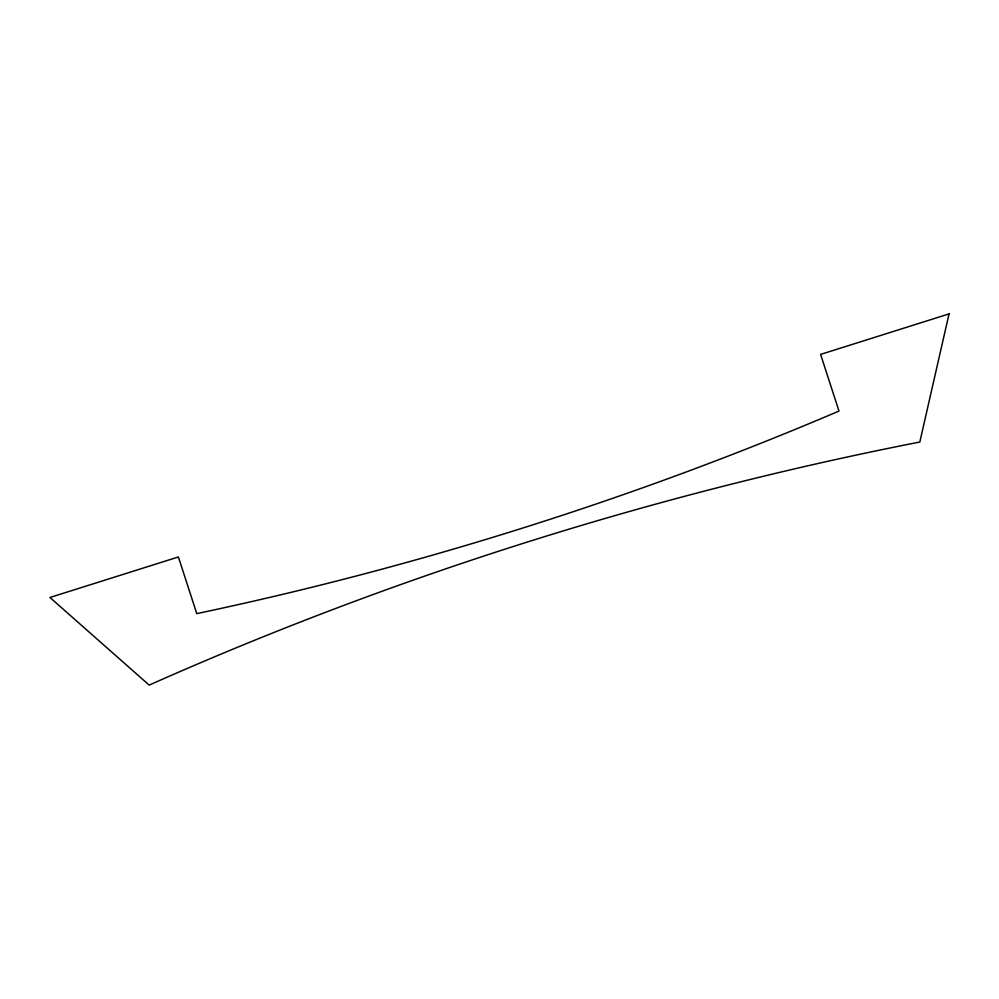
<?xml version="1.0" encoding="UTF-8"?>
<svg xmlns="http://www.w3.org/2000/svg" width="999" height="999" viewBox="0 0 999 999"><rect width="100%" height="100%" fill="white"/><g stroke="black" fill="none" stroke-linecap="round" stroke-linejoin="round"><path stroke-width="1.5" d="M949.05 313.898L919.817 442.033A2612.635 1885.687 -17 0 0 149.163 685.102L49.95 597.477L178.396 556.967L196.766 613.623C416.72 567.207 632.217 499.275 838.985 411.064L820.604 354.408L949.05 313.898"/></g></svg>
